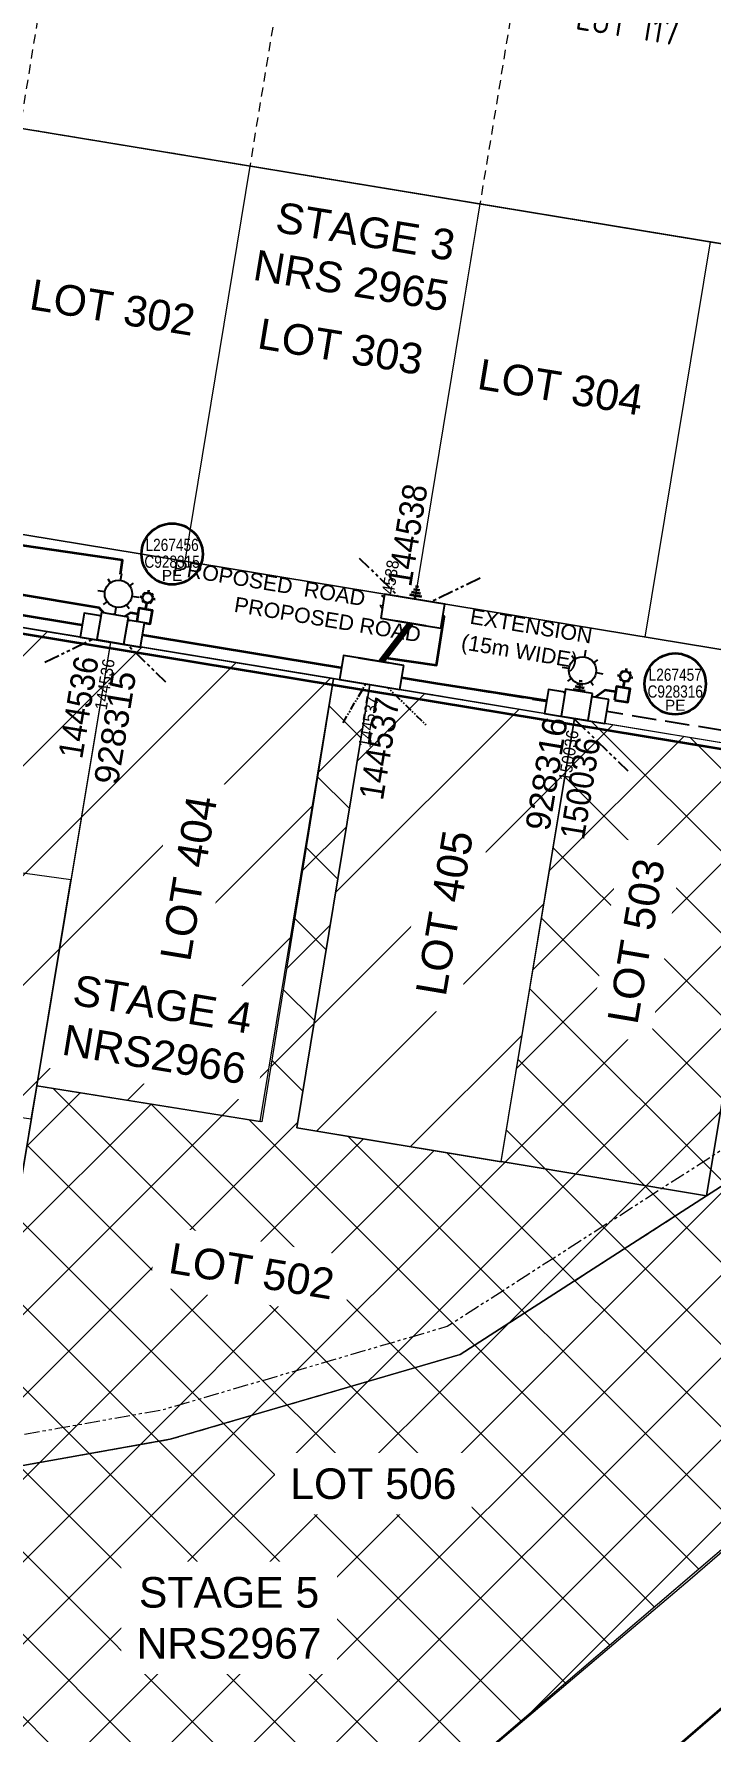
# Model space of a CAD drawing. Header units: metres. Extents: x 301573 to 309518, y 6281168 to 6284857.
# Drawn here: x 302849 to 302959.6, y 6282659.7 to 6282937.5 of the extents above; entities that cross this region are included whole.
import ezdxf
from ezdxf.enums import TextEntityAlignment as Align

# ---------------------------------------------------------------- set-up
doc = ezdxf.new("R2010")
doc.units = ezdxf.units.M
for name, pattern in [('Cable Exist OH', [1, 1, 0]), ('Dash', [5, 3, -2]), ('DOT', [6.35, 0, -6.35]), ('IE Trench LV', [5.5, 4, -1.5]), ('PHANTOMX2', [5, 2.5, -0.5, 0.5, -0.5, 0.5, -0.5])]:
    doc.linetypes.add(name, pattern=pattern)
doc.layers.get('0').update_dxf_attribs({"color": 6})
doc.layers.add('_User Miscellaneous2', color=31, linetype='Continuous', lineweight=13, transparency=0.3)
doc.layers.add('_User Miscellaneous8', color=63, linetype='Continuous', lineweight=13, transparency=0.6)
for name, color, linetype, lineweight in [('_User_HV_Exist', 1, 'Continuous', 35), ('_User_LV_Exist', 5, 'Continuous', 35), ('_User_SL_Exist', 4, 'Continuous', 35), ('Cadastre Developer_SP_NEW', 70, 'Continuous', 15), ('Cadastre Roads_SP_EXT', 46, 'Continuous', 15), ('Cadastre Roads_SP_NEW', 42, 'Continuous', 15), ('Mains_HV_EXT', 13, 'Continuous', 25)]:
    doc.layers.add(name, color=color, linetype=linetype, lineweight=lineweight)
for name, color, linetype in [('Equip_SP_SL_NEW', 2, 'Continuous'), ('Notes', 7, 'Continuous'), ('OH_Details_SP_MISC', 7, 'Continuous'), ('Services_SP_NEW', 2, 'PHANTOMX2'), ('Services_SP_NEW_UG', 2, 'PHANTOMX2'), ('SupportsUG_SP_LV_NEW', 2, 'Continuous'), ('SupportsUG_SP_LV_SL_NEW', 2, 'Continuous'), ('Trench_SP_NEW', 2, 'Continuous'), ('UG_Details_SP_MISC', 7, 'Continuous')]:
    doc.layers.add(name, color=color, linetype=linetype)
doc.styles.add('DevPlan', font='isocp.shx', dxfattribs={"height": 2})
doc.styles.add('ieISOCP', font='arial.ttf', dxfattribs={"height": 1.5})
doc.styles.add('SL_LABEL', font='arial.ttf', dxfattribs={"height": 2})
doc.styles.get("Standard").update_dxf_attribs({"font": 'arial.ttf'})
doc.linetypes.add('Cable 5', pattern='A,7,-1,["o",Standard,S=2,R=0,X=-1,Y=-0.7],-1e-05,["o",Standard,S=2,R=0,X=-0.2,Y=-0.7],-1.2', length=9.20001)
doc.linetypes.add('Cable New UG', pattern='A,7,-0.25,["x",Standard,S=2,R=0,X=0.2,Y=-0.8],-2.1', length=9.35)

# ---------------------------------------------------------------- blocks, each defined once
blk = doc.blocks.new('*U317')
at = {"layer": 'Services_SP_NEW_UG', "ltscale": 0.5}
for points in [[(-1.5, 13.13), (2, 18.13)], [(2, 8.13), (-1.5, 13.13)]]:
    blk.add_lwpolyline(points, dxfattribs=at)
blk = doc.blocks.new('*U267')
at = {"layer": 'Notes'}
h = blk.add_hatch(color=256, dxfattribs=at)
h.dxf.hatch_style = 1
h.paths.add_polyline_path([(-1.16, 1.14), (-1.16, -1.14), (1.12, -1.14), (1.12, 1.14)])
blk.add_lwpolyline([(-1.12, 1.12), (-1.12, -1.12), (1.12, -1.12), (1.12, 1.12)], close=True)
at = {"width": 0.9, "flags": 8}
blk.add_attdef('ASSET_NUM', text='', height=1.5, dxfattribs=at).set_placement((-50.25, 89.45), align=Align.MIDDLE_LEFT)
at = {"flags": 1}
blk.add_attdef('Z', (-55.01, 86.59), '', height=0.15, rotation=270, dxfattribs=at)
at = {"flags": 9}
for tag, p in [('NOTES', (-54.75, 86.59)), ('SUBURB', (-54.6, 86.59)), ('STREETNAME', (-54.45, 86.59)), ('LOCATION', (-54.3, 86.59)), ('LEGEND', (-54.15, 86.59)), ('USAGE', (-54, 86.59)), ('STATE', (-53.85, 86.59)), ('OWNED_BY', (-53.7, 86.59)), ('COLUMN_TYPE', (-53.55, 86.59)), ('STREET_CODE', (-53.4, 86.59)), ('STRUCTURE_PLANT_NUMBER', (-53.22, 86.59))]:
    blk.add_attdef(tag, text='', height=0.15, rotation=270, dxfattribs=at).set_placement(p, align=Align.MIDDLE_LEFT)
blk = doc.blocks.new('*U339')
at = {"width": 0.9}
blk.add_attdef('ASSET_NUM', text='', height=2, dxfattribs=at).set_placement((4.5, 1.69), align=Align.MIDDLE_LEFT)
for tag, p, flags in [('SUBURB', (-1.5, -0.31), 1), ('STREETNAME', (-1.3, -0.31), 9), ('PARENT', (-1.1, -0.31), 9), ('NOTES', (-0.9, -0.31), 9), ('LOCATION', (-0.7, -0.31), 9), ('LEGEND', (-0.5, -0.31), 9), ('USAGE', (-0.3, -0.31), 9), ('SUPPORT_TYPE', (-0.1, -0.31), 9), ('STATE', (0.1, -0.31), 9), ('OWNED_BY', (0.3, -0.31), 9)]:
    blk.add_attdef(tag, p, '', height=0.2, rotation=270, dxfattribs=dict(flags=flags))
blk.add_wipeout([(1, 2.5), (1, -2.5), (-1, -2.5), (-1, 2.5)])
blk.add_lwpolyline([(-1, 2.5), (-1, -1.25), (-1, 1.25), (-1, -2.5), (1, -2.5), (1, 2.5)], close=True)
blk = doc.blocks.new('*U351')
at = {"width": 0.9}
blk.add_attdef('ASSET_NUM', text='', height=2, dxfattribs=at).set_placement((-1.37, 0.04), align=Align.MIDDLE_LEFT)
for tag, p, flags in [('SUBURB', (-7.37, -1.96), 1), ('STREETNAME', (-7.17, -1.96), 9), ('PARENT', (-6.97, -1.96), 9), ('NOTES', (-6.77, -1.96), 9), ('LOCATION', (-6.57, -1.96), 9), ('LEGEND', (-6.37, -1.96), 9), ('USAGE', (-6.17, -1.96), 9), ('SUPPORT_TYPE', (-5.97, -1.96), 9), ('STATE', (-5.77, -1.96), 9), ('OWNED_BY', (-5.57, -1.96), 9)]:
    blk.add_attdef(tag, p, '', height=0.2, rotation=270, dxfattribs=dict(flags=flags))
blk.add_wipeout([(1, 2.5), (1, -2.5), (-1, -2.5), (-1, 2.5)])
blk.add_lwpolyline([(-1, 2.5), (-1, -1.25), (-1, 1.25), (-1, -2.5), (1, -2.5), (1, 2.5)], close=True)
blk = doc.blocks.new('*U337')
at = {"width": 0.9}
blk.add_attdef('ASSET_NUM', text='', height=2, dxfattribs=at).set_placement((-9.39, 6.42), align=Align.MIDDLE_LEFT)
for tag, p, flags in [('SUBURB', (-15.39, 4.42), 1), ('STREETNAME', (-15.19, 4.42), 9), ('PARENT', (-14.99, 4.42), 9), ('NOTES', (-14.79, 4.42), 9), ('LOCATION', (-14.59, 4.42), 9), ('LEGEND', (-14.39, 4.42), 9), ('USAGE', (-14.19, 4.42), 9), ('SUPPORT_TYPE', (-13.99, 4.42), 9), ('STATE', (-13.79, 4.42), 9), ('OWNED_BY', (-13.59, 4.42), 9)]:
    blk.add_attdef(tag, p, '', height=0.2, rotation=270, dxfattribs=dict(flags=flags))
blk.add_wipeout([(1, 2.5), (1, -2.5), (-1, -2.5), (-1, 2.5)])
blk.add_lwpolyline([(-1, 2.5), (-1, -1.25), (-1, 1.25), (-1, -2.5), (1, -2.5), (1, 2.5)], close=True)
blk = doc.blocks.new('*U227')
at = {"layer": 'Services_SP_NEW_UG', "ltscale": 0.5}
for points in [[(-1.5, 0), (2, 5)], [(2, -5), (-1.5, 0)]]:
    blk.add_lwpolyline(points, dxfattribs=at)
blk = doc.blocks.new('*U285')
at = {"flags": 9}
for tag, p in [('LANTNUMBER', (-1.4, 2.6)), ('LOUTREACH', (-1.4, 2.2)), ('LOUTREACHVOCAB', (-1.4, 2)), ('LRATECODE', (-1.4, 1.8)), ('LREMOVE', (-1.4, 1.6)), ('LREPLACE', (-1.4, 1.4)), ('LTYPE', (-1.4, 1.2)), ('LTYPEVOCAB', (-1.4, 1)), ('LEGEND', (-1.4, 0.8)), ('SUBURB', (-1.4, 0.6)), ('STREETNAME', (-1.4, 0.4)), ('LOCATION', (-1.4, 0.2)), ('LNEW', (-6.4, 0)), ('LMASTVOCAB', (-6.2, 0)), ('LMAST', (-6, 0)), ('LLAMPVOCAB', (-5.8, 0)), ('LLAMP', (-5.6, 0)), ('LEXIST', (-5.4, 0)), ('LCHARGE3PERCENT', (-5.2, 0)), ('LCHARGE3', (-5, 0)), ('LCHARGE2PERCENT', (-4.8, 0)), ('LCHARGE2', (-4.6, 0)), ('LCHARGE1PERCENT', (-4.4, 0)), ('LCHARGE1', (-4.2, 0)), ('LCATEGORY', (-4, 0)), ('LBRACKETVOCAB', (-3.8, 0)), ('LBRACKET', (-3.6, 0)), ('LKINGHEIGHT', (-3.4, 0)), ('CREPLACE', (-3.2, 0)), ('CREMOVE', (-3, 0)), ('CNUMBER', (-2.8, 0)), ('CNEW', (-2.6, 0)), ('CEXIST', (-2.4, 0)), ('USAGE', (-2.2, 0)), ('STATE', (-2, 0)), ('OWNED_BY', (-1.8, 0)), ('ORIENTATION', (-1.6, 0)), ('OPERATING_VOLTAGE', (-1.4, 0)), ('MAINTAINED_BY', (-1.4, -0.66)), ('NOTES', (-1.4, 0)), ('NO_PHASES', (-1.2, 0)), ('LANTERN_TYPE', (-1, 0)), ('LANTERN_PURPOSE', (-0.8, 0)), ('CONTROL_TYPE', (-0.6, 0)), ('CONSTRUCTED_VOLTAGE', (-0.4, 0))]:
    blk.add_attdef(tag, text='', height=0.2, rotation=270, dxfattribs=at).set_placement(p, align=Align.MIDDLE_LEFT)
at = {"style": 'SL_LABEL', "flags": 8}
blk.add_attdef('ASSET_NUM', text='', height=1, dxfattribs=at).set_placement((7, 1), align=Align.MIDDLE_LEFT)
for tag, p, height, flags in [('OPERATED_BY', (-1.4, -0.41), 0.2, 9), ('Z', (0, 0), 0.001, 1)]:
    blk.add_attdef(tag, p, '', height=height, rotation=270, dxfattribs=dict(flags=flags))
at = {"style": 'SL_LABEL', "flags": 9}
blk.add_attdef('STREET_CODE', text='', height=0.001, rotation=270, dxfattribs=at).set_placement((0, 0), align=Align.MIDDLE_LEFT)
at = {"flags": 8}
blk.add_attdef('LNUMBER', text='', height=1, dxfattribs=at).set_placement((7, -1), align=Align.MIDDLE_LEFT)
blk.add_wipeout([(-158.25, -308.52), (-159.19, -307.73), (-159.64, -306.58), (-158.85, -305.64), (-157.7, -305.19), (-156.76, -305.98), (-156.31, -307.13), (-157.1, -308.07)])
for p, q in [((-157.32, -302.91), (-157.79, -305.74)), ((-159.08, -306.67), (-159.64, -306.58)), ((-158.85, -305.64), (-158.63, -305.94)), ((-156.76, -305.98), (-157.06, -306.2)), ((-156.31, -307.13), (-156.86, -307.04)), ((-159.19, -307.73), (-158.89, -307.51)), ((-158.16, -307.96), (-158.25, -308.52)), ((-157.1, -308.07), (-157.32, -307.77))]:
    blk.add_line(p, q)
blk.add_circle((-157.97, -306.85), 1.12)
blk = doc.blocks.new('*U336')
at = {"width": 0.9}
blk.add_attdef('ASSET_NUM', text='', height=2, dxfattribs=at).set_placement((-1.26, 1.78), align=Align.MIDDLE_LEFT)
for tag, p, flags in [('SUBURB', (-7.26, -0.22), 1), ('STREETNAME', (-7.06, -0.22), 9), ('PARENT', (-6.86, -0.22), 9), ('NOTES', (-6.66, -0.22), 9), ('LOCATION', (-6.46, -0.22), 9), ('LEGEND', (-6.26, -0.22), 9), ('USAGE', (-6.06, -0.22), 9), ('SUPPORT_TYPE', (-5.86, -0.22), 9), ('STATE', (-5.66, -0.22), 9), ('OWNED_BY', (-5.46, -0.22), 9)]:
    blk.add_attdef(tag, p, '', height=0.2, rotation=270, dxfattribs=dict(flags=flags))
blk.add_wipeout([(1, 2.5), (1, -2.5), (-1, -2.5), (-1, 2.5)])
blk.add_lwpolyline([(-1, 2.5), (-1, -1.25), (-1, 1.25), (-1, -2.5), (1, -2.5), (1, 2.5)], close=True)
blk = doc.blocks.new('*U272')
at = {"width": 0.9, "flags": 8}
blk.add_attdef('ASSET_NUM', text='', height=1.5, dxfattribs=at).set_placement((-33.9, 28.45), align=Align.MIDDLE_LEFT)
at = {"flags": 1}
blk.add_attdef('Z', (-38.67, 25.59), '', height=0.15, rotation=270, dxfattribs=at)
at = {"flags": 9}
for tag, p in [('NOTES', (-38.4, 25.59)), ('SUBURB', (-38.25, 25.59)), ('STREETNAME', (-38.1, 25.59)), ('LOCATION', (-37.95, 25.59)), ('LEGEND', (-37.8, 25.59)), ('USAGE', (-37.65, 25.59)), ('STATE', (-37.5, 25.59)), ('OWNED_BY', (-37.35, 25.59)), ('COLUMN_TYPE', (-37.2, 25.59)), ('STREET_CODE', (-37.05, 25.59)), ('STRUCTURE_PLANT_NUMBER', (-36.88, 25.59))]:
    blk.add_attdef(tag, text='', height=0.15, rotation=270, dxfattribs=at).set_placement(p, align=Align.MIDDLE_LEFT)
at = {"ltscale": 10}
blk.add_wipeout([(-1.12, -1.12), (-1.12, 1.12), (1.12, 1.12), (1.12, -1.12)], dxfattribs=at)
blk.add_lwpolyline([(-1.12, 1.12), (-1.12, -1.12), (1.12, -1.12), (1.12, 1.12)], close=True)
blk = doc.blocks.new('*U349')
at = {"width": 0.9}
blk.add_attdef('ASSET_NUM', text='', height=2, dxfattribs=at).set_placement((4.48, -24.52), align=Align.MIDDLE_LEFT)
for tag, p, flags in [('SUBURB', (-1.52, -26.52), 1), ('STREETNAME', (-1.32, -26.52), 9), ('PARENT', (-1.12, -26.52), 9), ('NOTES', (-0.92, -26.52), 9), ('LOCATION', (-0.72, -26.52), 9), ('LEGEND', (-0.52, -26.52), 9), ('USAGE', (-0.32, -26.52), 9), ('SUPPORT_TYPE', (-0.12, -26.52), 9), ('STATE', (0.08, -26.52), 9), ('OWNED_BY', (0.28, -26.52), 9)]:
    blk.add_attdef(tag, p, '', height=0.2, rotation=270, dxfattribs=dict(flags=flags))
blk.add_wipeout([(1, 2.5), (1, -2.5), (-1, -2.5), (-1, 2.5)])
blk.add_lwpolyline([(-1, 2.5), (-1, -1.25), (-1, 1.25), (-1, -2.5), (1, -2.5), (1, 2.5)], close=True)
blk = doc.blocks.new('*U347')
at = {"layer": '_User_LV_Exist'}
for p, q in [((2.5, 1), (2.5, -1)), ((3, 0.75), (3, -0.75)), ((3.5, 0.5), (3.5, -0.5)), ((4, 0.25), (4, -0.25))]:
    blk.add_line(p, q, dxfattribs=at)
at = {"width": 0.9}
blk.add_attdef('ASSET_NUM', text='', height=2, dxfattribs=at).set_placement((-9.39, 6.42), align=Align.MIDDLE_LEFT)
for tag, p, flags in [('SUBURB', (-15.39, 4.42), 1), ('STREETNAME', (-15.19, 4.42), 9), ('PARENT', (-14.99, 4.42), 9), ('NOTES', (-14.79, 4.42), 9), ('LOCATION', (-14.59, 4.42), 9), ('LEGEND', (-14.39, 4.42), 9), ('USAGE', (-14.19, 4.42), 9), ('SUPPORT_TYPE', (-13.99, 4.42), 9), ('STATE', (-13.79, 4.42), 9), ('OWNED_BY', (-13.59, 4.42), 9)]:
    blk.add_attdef(tag, p, '', height=0.2, rotation=270, dxfattribs=dict(flags=flags))
blk.add_wipeout([(1, 2.5), (1, -2.5), (-1, -2.5), (-1, 2.5)])
blk.add_lwpolyline([(-1, 2.5), (-1, -1.25), (-1, 1.25), (-1, -2.5), (1, -2.5), (1, 2.5)], close=True)
at = {"layer": '_User_LV_Exist'}
blk.add_line((1, 0), (2.5, 0), dxfattribs=at)
blk = doc.blocks.new('*U190')
at = {"ltscale": 0.1}
blk.add_circle((0, 0), 5, dxfattribs=at)
at = {"insert": (0, -2.6), "char_height": 1.8, "attachment_point": 2}
blk.add_mtext('PE', dxfattribs=at)
at = {"width": 0.8}
blk.add_attdef('SNUMBER', text='', height=1.8, dxfattribs=at).set_placement((0, 0.5), align=Align.CENTER)
at = {"flags": 1}
blk.add_attdef('Z', (0, 0), '', height=0.2, dxfattribs=at)
at = {"width": 0.8}
blk.add_attdef('CNUMBER', text='', height=1.8, dxfattribs=at).set_placement((0, -0.25), align=Align.TOP_CENTER)
blk = doc.blocks.new('*U279')
at = {"width": 0.9, "flags": 8}
blk.add_attdef('ASSET_NUM', text='', height=1.5, dxfattribs=at).set_placement((-20.24, 1.93), align=Align.MIDDLE_LEFT)
at = {"flags": 1}
blk.add_attdef('Z', (-25, -0.93), '', height=0.15, rotation=270, dxfattribs=at)
at = {"flags": 9}
for tag, p in [('NOTES', (-24.74, -0.93)), ('SUBURB', (-24.59, -0.93)), ('STREETNAME', (-24.44, -0.93)), ('LOCATION', (-24.29, -0.93)), ('LEGEND', (-24.14, -0.93)), ('USAGE', (-23.99, -0.93)), ('STATE', (-23.84, -0.93)), ('OWNED_BY', (-23.69, -0.93)), ('COLUMN_TYPE', (-23.54, -0.93)), ('STREET_CODE', (-23.39, -0.93)), ('STRUCTURE_PLANT_NUMBER', (-23.22, -0.93))]:
    blk.add_attdef(tag, text='', height=0.15, rotation=270, dxfattribs=at).set_placement(p, align=Align.MIDDLE_LEFT)
at = {"ltscale": 10}
blk.add_wipeout([(-1.12, -1.12), (-1.12, 1.12), (1.12, 1.12), (1.12, -1.12)], dxfattribs=at)
blk.add_lwpolyline([(-1.12, 1.12), (-1.12, -1.12), (1.12, -1.12), (1.12, 1.12)], close=True)
blk = doc.blocks.new('*U358')
at = {"flags": 9}
for tag, p in [('LANTNUMBER', (-1.4, 2.6)), ('LOUTREACH', (-1.4, 2.2)), ('LOUTREACHVOCAB', (-1.4, 2)), ('LRATECODE', (-1.4, 1.8)), ('LREMOVE', (-1.4, 1.6)), ('LREPLACE', (-1.4, 1.4)), ('LTYPE', (-1.4, 1.2)), ('LTYPEVOCAB', (-1.4, 1)), ('LEGEND', (-1.4, 0.8)), ('SUBURB', (-1.4, 0.6)), ('STREETNAME', (-1.4, 0.4)), ('LOCATION', (-1.4, 0.2)), ('LNEW', (-6.4, 0)), ('LMASTVOCAB', (-6.2, 0)), ('LMAST', (-6, 0)), ('LLAMPVOCAB', (-5.8, 0)), ('LLAMP', (-5.6, 0)), ('LEXIST', (-5.4, 0)), ('LCHARGE3PERCENT', (-5.2, 0)), ('LCHARGE3', (-5, 0)), ('LCHARGE2PERCENT', (-4.8, 0)), ('LCHARGE2', (-4.6, 0)), ('LCHARGE1PERCENT', (-4.4, 0)), ('LCHARGE1', (-4.2, 0)), ('LCATEGORY', (-4, 0)), ('LBRACKETVOCAB', (-3.8, 0)), ('LBRACKET', (-3.6, 0)), ('LKINGHEIGHT', (-3.4, 0)), ('CREPLACE', (-3.2, 0)), ('CREMOVE', (-3, 0)), ('CNUMBER', (-2.8, 0)), ('CNEW', (-2.6, 0)), ('CEXIST', (-2.4, 0)), ('USAGE', (-2.2, 0)), ('STATE', (-2, 0)), ('OWNED_BY', (-1.8, 0)), ('ORIENTATION', (-1.6, 0)), ('OPERATING_VOLTAGE', (-1.4, 0)), ('MAINTAINED_BY', (-1.4, -0.66)), ('NOTES', (-1.4, 0)), ('NO_PHASES', (-1.2, 0)), ('LANTERN_TYPE', (-1, 0)), ('LANTERN_PURPOSE', (-0.8, 0)), ('CONTROL_TYPE', (-0.6, 0)), ('CONSTRUCTED_VOLTAGE', (-0.4, 0))]:
    blk.add_attdef(tag, text='', height=0.2, rotation=270, dxfattribs=at).set_placement(p, align=Align.MIDDLE_LEFT)
at = {"style": 'SL_LABEL', "flags": 8}
blk.add_attdef('ASSET_NUM', text='', height=1, dxfattribs=at).set_placement((7, 1), align=Align.MIDDLE_LEFT)
for tag, p, height, flags in [('OPERATED_BY', (-1.4, -0.41), 0.2, 9), ('Z', (0, 0), 0.001, 1)]:
    blk.add_attdef(tag, p, '', height=height, rotation=270, dxfattribs=dict(flags=flags))
at = {"style": 'SL_LABEL', "flags": 9}
blk.add_attdef('STREET_CODE', text='', height=0.001, rotation=270, dxfattribs=at).set_placement((0, 0), align=Align.MIDDLE_LEFT)
at = {"flags": 8}
blk.add_attdef('LNUMBER', text='', height=1, dxfattribs=at).set_placement((7, -1), align=Align.MIDDLE_LEFT)
blk.add_wipeout([(-8.72, 5.72), (-7.77, 4.93), (-7.33, 3.78), (-8.12, 2.83), (-9.26, 2.39), (-10.21, 3.18), (-10.66, 4.33), (-9.86, 5.27)])
for p, q in [((-8.81, 5.16), (-8.72, 5.72)), ((-10.66, 4.33), (-10.1, 4.24)), ((-9.86, 5.27), (-9.65, 4.97)), ((-7.77, 4.93), (-8.08, 4.71)), ((-10.21, 3.18), (-9.9, 3.4)), ((-9.64, 0.11), (-9.17, 2.94)), ((-8.12, 2.83), (-8.33, 3.14)), ((-7.88, 3.87), (-7.33, 3.78))]:
    blk.add_line(p, q)
blk.add_circle((-8.99, 4.05), 1.12)
blk = doc.blocks.new('*U318')
at = {"flags": 9}
for tag, p in [('LANTNUMBER', (-1.4, 2.6)), ('LOUTREACH', (-1.4, 2.2)), ('LOUTREACHVOCAB', (-1.4, 2)), ('LRATECODE', (-1.4, 1.8)), ('LREMOVE', (-1.4, 1.6)), ('LREPLACE', (-1.4, 1.4)), ('LTYPE', (-1.4, 1.2)), ('LTYPEVOCAB', (-1.4, 1)), ('LEGEND', (-1.4, 0.8)), ('SUBURB', (-1.4, 0.6)), ('STREETNAME', (-1.4, 0.4)), ('LOCATION', (-1.4, 0.2)), ('LNEW', (-6.4, 0)), ('LMASTVOCAB', (-6.2, 0)), ('LMAST', (-6, 0)), ('LLAMPVOCAB', (-5.8, 0)), ('LLAMP', (-5.6, 0)), ('LEXIST', (-5.4, 0)), ('LCHARGE3PERCENT', (-5.2, 0)), ('LCHARGE3', (-5, 0)), ('LCHARGE2PERCENT', (-4.8, 0)), ('LCHARGE2', (-4.6, 0)), ('LCHARGE1PERCENT', (-4.4, 0)), ('LCHARGE1', (-4.2, 0)), ('LCATEGORY', (-4, 0)), ('LBRACKETVOCAB', (-3.8, 0)), ('LBRACKET', (-3.6, 0)), ('LKINGHEIGHT', (-3.4, 0)), ('CREPLACE', (-3.2, 0)), ('CREMOVE', (-3, 0)), ('CNUMBER', (-2.8, 0)), ('CNEW', (-2.6, 0)), ('CEXIST', (-2.4, 0)), ('USAGE', (-2.2, 0)), ('STATE', (-2, 0)), ('OWNED_BY', (-1.8, 0)), ('ORIENTATION', (-1.6, 0)), ('OPERATING_VOLTAGE', (-1.4, 0)), ('MAINTAINED_BY', (-1.4, -0.66)), ('NOTES', (-1.4, 0)), ('NO_PHASES', (-1.2, 0)), ('LANTERN_TYPE', (-1, 0)), ('LANTERN_PURPOSE', (-0.8, 0)), ('CONTROL_TYPE', (-0.6, 0)), ('CONSTRUCTED_VOLTAGE', (-0.4, 0))]:
    blk.add_attdef(tag, text='', height=0.2, rotation=270, dxfattribs=at).set_placement(p, align=Align.MIDDLE_LEFT)
at = {"style": 'SL_LABEL', "flags": 8}
blk.add_attdef('ASSET_NUM', text='', height=1, dxfattribs=at).set_placement((7, 1), align=Align.MIDDLE_LEFT)
for tag, p, height, flags in [('OPERATED_BY', (-1.4, -0.41), 0.2, 9), ('Z', (0, 0), 0.001, 1)]:
    blk.add_attdef(tag, p, '', height=height, rotation=270, dxfattribs=dict(flags=flags))
at = {"style": 'SL_LABEL', "flags": 9}
blk.add_attdef('STREET_CODE', text='', height=0.001, rotation=270, dxfattribs=at).set_placement((0, 0), align=Align.MIDDLE_LEFT)
at = {"flags": 8}
blk.add_attdef('LNUMBER', text='', height=1, dxfattribs=at).set_placement((7, -1), align=Align.MIDDLE_LEFT)
blk.add_wipeout([(-5.49, 5.18), (-4.55, 4.39), (-4.1, 3.24), (-4.89, 2.29), (-6.04, 1.85), (-6.98, 2.64), (-7.43, 3.79), (-6.64, 4.73)])
for p, q in [((-6.64, 4.73), (-6.42, 4.43)), ((-5.58, 4.62), (-5.49, 5.18)), ((-4.55, 4.39), (-4.85, 4.17)), ((-7.43, 3.79), (-6.88, 3.7)), ((-6.98, 2.64), (-6.68, 2.86)), ((-4.66, 3.33), (-4.1, 3.24)), ((-6.42, -0.43), (-5.95, 2.4)), ((-4.89, 2.29), (-5.11, 2.6))]:
    blk.add_line(p, q)
blk.add_circle((-5.77, 3.51), 1.12)
blk = doc.blocks.new('*U319')
at = {"layer": 'Services_SP_NEW_UG', "ltscale": 0.5}
blk.add_lwpolyline([(-0.49, 9.32), (3.01, 14.32)], dxfattribs=at)
blk = doc.blocks.new('*U352')
at = {"layer": '_User_LV_Exist'}
for p, q in [((-4, 0.25), (-4, -0.25)), ((-3.5, 0.5), (-3.5, -0.5)), ((-3, 0.75), (-3, -0.75)), ((-2.5, 1), (-2.5, -1))]:
    blk.add_line(p, q, dxfattribs=at)
at = {"width": 0.9}
blk.add_attdef('ASSET_NUM', text='', height=2, dxfattribs=at).set_placement((-1.26, 1.78), align=Align.MIDDLE_LEFT)
for tag, p, flags in [('SUBURB', (-7.26, -0.22), 1), ('STREETNAME', (-7.06, -0.22), 9), ('PARENT', (-6.86, -0.22), 9), ('NOTES', (-6.66, -0.22), 9), ('LOCATION', (-6.46, -0.22), 9), ('LEGEND', (-6.26, -0.22), 9), ('USAGE', (-6.06, -0.22), 9), ('SUPPORT_TYPE', (-5.86, -0.22), 9), ('STATE', (-5.66, -0.22), 9), ('OWNED_BY', (-5.46, -0.22), 9)]:
    blk.add_attdef(tag, p, '', height=0.2, rotation=270, dxfattribs=dict(flags=flags))
blk.add_wipeout([(1, 2.5), (1, -2.5), (-1, -2.5), (-1, 2.5)])
blk.add_lwpolyline([(-1, 2.5), (-1, -1.25), (-1, 1.25), (-1, -2.5), (1, -2.5), (1, 2.5)], close=True)
at = {"layer": '_User_LV_Exist'}
blk.add_line((-1, 0), (-2.5, 0), dxfattribs=at)

msp = doc.modelspace()

# ---------------------------------------------------------------- hatches: boundary and pattern name
at = {"layer": '_User Miscellaneous8', "transparency": 33554559}
h = msp.add_hatch(dxfattribs=at)
h.set_pattern_fill('ANSI37', color=21, scale=3, angle=90)
edge = h.paths.add_edge_path()
edge.add_line((303004.419, 6282814.411), (302971.011, 6282819.925))
edge.add_line((302971.011, 6282819.925), (302937.411, 6282825.399))
edge.add_line((302937.411, 6282825.399), (302925.377, 6282752.88))
edge.add_line((302925.377, 6282752.88), (302891.964, 6282758.425))
edge.add_line((302891.964, 6282758.425), (302903.876, 6282830.974))
edge.add_line((302903.876, 6282830.974), (302897.94, 6282831.952))
edge.add_line((302897.94, 6282831.952), (302886.25, 6282759.395))
edge.add_line((302886.25, 6282759.395), (302849.41, 6282765.331))
edge.add_line((302849.41, 6282765.331), (302841.888, 6282719.958))
edge.add_line((302841.888, 6282719.958), (302780.565, 6282728.671))
edge.add_line((302780.565, 6282728.671), (302773.622, 6282679.138))
edge.add_line((302773.622, 6282679.138), (302772.792, 6282673.218))
edge.add_line((302772.792, 6282673.218), (302771.742, 6282668.599))
edge.add_arc((302664.902, 6282695.235), 110.11, 333.60916, 346.00138, ccw=False)
edge.add_line((302763.537, 6282646.291), (302743.075, 6282605.049))
edge.add_line((302743.075, 6282605.049), (302857.511, 6282580.729))
edge.add_line((302857.511, 6282580.729), (302875.842, 6282572.73))
edge.add_line((302875.842, 6282572.73), (302906.323, 6282642.243))
edge.add_line((302906.323, 6282642.243), (303014.756, 6282735.002))
edge.add_line((303014.756, 6282735.002), (303053.69, 6282781.079))
edge.add_line((303053.69, 6282781.079), (303142.689, 6282923.304))
edge.add_line((303142.689, 6282923.304), (303148.902, 6282933.21))
edge.add_line((303148.902, 6282933.21), (303050.103, 6282926.915))
edge.add_line((303050.103, 6282926.915), (303051.904, 6282863.108))
edge.add_line((303051.904, 6282863.108), (303045.007, 6282813.804))
edge.add_line((303045.007, 6282813.804), (303038.256, 6282808.837))
edge.add_line((303038.256, 6282808.837), (303004.419, 6282814.411))

# ---------------------------------------------------------------- linework, layer by layer
at = {"layer": '_User Miscellaneous2', "linetype": 'Dash', "ltscale": 0.5}
for p, q in [((302857.275, 6282986.699), (302846.887, 6282923.639)), ((302894.918, 6282980.498), (302884.265, 6282915.83)), ((302932.56, 6282974.297), (302921.908, 6282909.629)), ((302884.265, 6282915.83), (302846.622, 6282922.031)), ((302921.908, 6282909.629), (302884.265, 6282915.83)), ((302959.55, 6282903.428), (302921.908, 6282909.629)), ((302919.134, 6282828.46), (302907.293, 6282830.41)), ((303004.355, 6282776.503), (302958.983, 6282747.304)), ((302958.983, 6282747.304), (302940.719, 6282750.312)), ((302918.659, 6282721.354), (302958.983, 6282747.304)), ((302871.227, 6282707.461), (302918.659, 6282721.354)), ((302852.017, 6282704.033), (302871.227, 6282707.461)), ((302852.017, 6282704.033), (302810.165, 6282696.564))]:
    msp.add_line(p, q, dxfattribs=at)
at = {"layer": '_User Miscellaneous2', "linetype": 'PHANTOMX2', "flags": 128}
msp.add_lwpolyline([(302772.792, 6282673.218), (302803.387, 6282679.723), (302805.581, 6282700.825), (302852.879, 6282709.266), (302870.082, 6282712.335), (302916.56, 6282725.949), (302951.626, 6282748.515), (303000.878, 6282780.211), (303023.794, 6282811.23)], dxfattribs=at)
at = {"layer": '_User Miscellaneous8', "flags": 128}
msp.add_lwpolyline([(302800.298, 6282869.317), (302808.775, 6282929.917), (302846.887, 6282923.638), (302846.622, 6282922.031), (302997.193, 6282897.227), (302995.808, 6282888.636)], dxfattribs=at)
at = {"layer": '_User_HV_Exist', "linetype": 'Continuous', "flags": 128}
msp.add_lwpolyline([(303090.412, 6282805.579), (303054.011, 6282751.9), (302984.267, 6282683.129), (302921.167, 6282628.654), (302897.856, 6282576.648), (302873.649, 6282522.553), (302841.231, 6282450.227), (302803.232, 6282365.445), (302869.384, 6282315.181), (302918.543, 6282302.547)], dxfattribs=at)
at = {"layer": '_User_LV_Exist', "linetype": 'Cable New UG', "flags": 128}
msp.add_lwpolyline([(302861.956, 6282840.896), (302863.435, 6282851.31), (302838.04, 6282855.03)], dxfattribs=at)
at = {"layer": '_User_SL_Exist', "linetype": 'Cable 5', "flags": 128}
msp.add_lwpolyline([(302861.956, 6282840.896), (302859.595, 6282843.527), (302804.52, 6282852.732)], dxfattribs=at)
at = {"layer": '_User_SL_Exist', "linetype": 'Cable 5', "ltscale": 0.8, "flags": 128}
msp.add_lwpolyline([(302944.122, 6282829.793), (302942.4, 6282830.077), (302937.586, 6282826.578)], dxfattribs=at)
at = {"layer": 'Cadastre Developer_SP_NEW'}
for p, q in [((302997.193, 6282897.227), (302846.622, 6282922.03)), ((302884.265, 6282915.83), (302873.612, 6282851.161)), ((302921.908, 6282909.629), (302911.255, 6282844.96)), ((302959.55, 6282903.428), (302948.897, 6282838.759))]:
    msp.add_line(p, q, dxfattribs=at)
at = {"layer": 'Cadastre Developer_SP_NEW', "color": 6, "lineweight": 0, "flags": 128}
for points in [[(302971.005, 6282819.886), (303029.329, 6282810.307), (303004.355, 6282776.503), (302958.983, 6282747.304)], [(302848.5, 6282759.899), (302849.41, 6282765.331), (302855.005, 6282799.022), (302791.649, 6282807.823), (302786.158, 6282768.771)]]:
    msp.add_lwpolyline(points, close=True, dxfattribs=at)
at = {"layer": 'OH_Details_SP_MISC', "color": 30, "linetype": 'Continuous', "flags": 128}
msp.add_lwpolyline([(303094.134, 6282811.075), (303054.011, 6282751.9), (302984.267, 6282683.129), (302921.167, 6282628.654), (302897.856, 6282576.648), (302873.649, 6282522.553), (302841.231, 6282450.227), (302803.232, 6282365.445), (302869.384, 6282315.181), (302918.543, 6282302.547)], dxfattribs=at)
at = {"layer": 'Services_SP_NEW_UG', "ltscale": 0.5}
for points in [[(302899.512, 6282824.731), (302904.338, 6282832.92)], [(302904.344, 6282832.923), (302913.073, 6282824.391)]]:
    msp.add_lwpolyline(points, dxfattribs=at)
at = {"layer": 'Trench_SP_NEW', "linetype": 'IE Trench LV', "flags": 128}
msp.add_lwpolyline([(302794.769, 6282849.651), (302797.471, 6282849.273), (302802.802, 6282849.651), (303037.749, 6282810.948), (303043.143, 6282814.916), (303045.603, 6282829.251)], dxfattribs=at)

# ---------------------------------------------------------------- block references
at = {"layer": '_User_SL_Exist', "linetype": 'DOT', "ltscale": 10}
ref = msp.add_blockref('*U190', (302953.855, 6282831.09), dxfattribs=at)
ref.add_attrib('SNUMBER', 'L267457', dxfattribs={"layer": '0', "ltscale": 10, "height": 2, "width": 0.8}).set_placement((302953.855, 6282831.59), align=Align.CENTER)
ref.add_attrib('CNUMBER', 'C928316', dxfattribs={"ltscale": 10, "height": 2, "width": 0.8}).set_placement((302953.855, 6282830.84), align=Align.TOP_CENTER)
at = {"layer": 'Services_SP_NEW', "linetype": 'ByBlock', "xscale": 2, "yscale": 2, "zscale": 2}
for name, p, rotation in [('*U227', (302911.429, 6282846.055), 80.64565951569311), ('*U317', (302835.353, 6282841.248), 260.6456595156931), ('*U319', (302918.797, 6282827.452), 260.6456595156931)]:
    msp.add_blockref(name, p, dxfattribs=dict(at, rotation=rotation))

# ---------------------------------------------------------------- texts
at = {"layer": '_User Miscellaneous2', "insert": (302946.055, 6282938.863), "char_height": 4, "attachment_point": 5, "rotation": 350.64566, "style": 'DevPlan'}
msp.add_mtext('LOT 117', dxfattribs=at)

# ---------------------------------------------------------------- next in the draw order: block references
at = {"layer": 'Equip_SP_SL_NEW', "xscale": 2, "yscale": 2, "zscale": 2}
msp.add_blockref('*U318', (302950.225, 6282826.269), dxfattribs=at)

# ---------------------------------------------------------------- next in the draw order: hatches: boundary and pattern name
at = {"layer": '_User Miscellaneous8', "transparency": 33554534}
h = msp.add_hatch(dxfattribs=at)
h.set_pattern_fill('ANSI31', color=256, scale=4)
h.paths.add_polyline_path([(302903.876, 6282830.974), (302891.964, 6282758.425), (302925.407, 6282752.911), (302937.393, 6282825.402)])
h.paths.add_polyline_path([(302935.525, 6282823.228), (302934.327, 6282815.957), (302937.352, 6282815.459), (302938.549, 6282822.73)], flags=9)
h.paths.add_polyline_path([(302903.626, 6282828.263), (302901.23, 6282813.721), (302907.28, 6282812.724), (302909.675, 6282827.267)], flags=24)
h.paths.add_polyline_path([(302934.157, 6282805.672), (302937.52, 6282826.087), (302931.471, 6282827.084), (302928.108, 6282806.668)], flags=9)
h.paths.add_polyline_path([(302918.793, 6282777.974), (302923.751, 6282807.236), (302913.592, 6282808.957), (302908.634, 6282779.695)], flags=24)

# ---------------------------------------------------------------- next in the draw order: linework, layer by layer
at = {"layer": '_User_LV_Exist', "linetype": 'Cable New UG', "flags": 128}
for points in [[(302782.552, 6282843.573), (302796.617, 6282841.909), (302797.438, 6282849.056), (302802.802, 6282849.651), (302914.626, 6282831.192), (302935.282, 6282827.971)], [(302786.104, 6282840.052), (302799.255, 6282838.586), (302800.145, 6282846.338), (302802.722, 6282846.623), (302965.313, 6282819.819)]]:
    msp.add_lwpolyline(points, dxfattribs=at)
at = {"layer": 'Cadastre Developer_SP_NEW', "color": 6, "lineweight": 0, "flags": 128}
msp.add_lwpolyline([(302937.401, 6282825.451), (302971.005, 6282819.886), (302958.983, 6282747.304), (302925.407, 6282752.911), (302937.401, 6282825.451)], close=True, dxfattribs=at)
at = {"layer": 'Cadastre Roads_SP_EXT', "linetype": 'Continuous'}
msp.add_lwpolyline([(303158.905, 6282916.644), (303148.903, 6282933.207), (303082.702, 6282827.59), (303053.565, 6282781.06), (303014.77, 6282735.054), (302956.285, 6282684.511), (302906.04, 6282641.934)], dxfattribs=at)
at = {"layer": 'Cadastre Roads_SP_NEW', "linetype": 'Continuous', "flags": 128}
msp.add_lwpolyline([(302796.557, 6282842.573), (302803.308, 6282847.54), (303038.256, 6282808.837), (303045.007, 6282813.804), (303047.138, 6282829.038), (303032.281, 6282831.103), (303025.529, 6282826.136), (302805.387, 6282862.4), (302800.298, 6282869.317)], dxfattribs=at)
at = {"layer": 'Mains_HV_EXT', "linetype": 'Cable Exist OH'}
msp.add_lwpolyline([(302803.232, 6282365.445), (302897.856, 6282576.648), (302921.167, 6282628.654), (302984.267, 6282683.129), (303054.011, 6282751.9), (303099.791, 6282819.418), (303138.422, 6282881.2)], dxfattribs=at)

# ---------------------------------------------------------------- next in the draw order: texts
at = {"layer": 'Cadastre Roads_SP_NEW', "linetype": 'IE Trench LV', "insert": (302870.969, 6282851.597), "char_height": 2.5, "attachment_point": 1, "rotation": 350.64566, "style": 'ieISOCP'}
msp.add_mtext_dynamic_manual_height_columns(' PROPOSED  ROAD                  EXTENSION', width=74.45735, gutter_width=7.5, heights=[0], dxfattribs=at)

# ---------------------------------------------------------------- next in the draw order: block references
at = {"layer": '_User_LV_Exist'}
ref = msp.add_blockref('*U347', (302910.943, 6282843.066), dxfattribs=dict(at, rotation=80.6456595151119))
ref.add_attrib('ASSET_NUM', '144538', dxfattribs={"layer": '0', "height": 2, "rotation": 260.6457, "text_generation_flag": 6, "width": 0.9}).set_placement((302907.734, 6282851.328), align=Align.MIDDLE_RIGHT)
ref = msp.add_blockref('*U336', (302904.219, 6282833.055), dxfattribs=dict(at, rotation=260.6456595150119))
ref.add_attrib('ASSET_NUM', '144537', dxfattribs={"layer": '0', "height": 2, "rotation": 260.64566, "text_generation_flag": 6, "width": 0.9}).set_placement((302904.364, 6282829.032), align=Align.MIDDLE_RIGHT)
at = {"layer": '_User_SL_Exist', "linetype": 'Continuous', "xscale": 0.75, "yscale": 0.75, "zscale": 0.75, "rotation": 180}
msp.add_blockref('*U285', (302749.059, 6282615.017), dxfattribs=at)

# ---------------------------------------------------------------- next in the draw order: linework, layer by layer
at = {"layer": '_User_LV_Exist', "linetype": 'Cable New UG', "flags": 128}
msp.add_lwpolyline([(302904.382, 6282834.042), (302906.539, 6282835.336), (302914.793, 6282834.135), (302916.074, 6282842.11), (302913.397, 6282842.58)], dxfattribs=at)
at = {"layer": '_User_SL_Exist', "linetype": 'Cable 5', "flags": 128}
msp.add_lwpolyline([(302868.182, 6282842.135), (302864.738, 6282842.702), (302861.954, 6282840.882)], dxfattribs=at)
at = {"layer": 'Cadastre Developer_SP_NEW', "color": 6, "lineweight": 0, "flags": 128}
msp.add_lwpolyline([(302903.876, 6282830.974), (302891.964, 6282758.425), (302925.407, 6282752.911), (302937.419, 6282825.448)], close=True, dxfattribs=at)
at = {"layer": 'UG_Details_SP_MISC', "lineweight": 50}
for p, q in [((302905.57, 6282834.864), (302910.414, 6282841.16)), ((302905.95, 6282834.571), (302910.795, 6282840.867)), ((302910.414, 6282841.16), (302910.605, 6282841.013)), ((302910.795, 6282840.867), (302910.605, 6282841.013)), ((302905.57, 6282834.864), (302905.76, 6282834.717)), ((302905.95, 6282834.571), (302905.76, 6282834.717))]:
    msp.add_line(p, q, dxfattribs=at)

# ---------------------------------------------------------------- next in the draw order: block references
at = {"layer": '_User_SL_Exist'}
ref = msp.add_blockref('*U267', (303039.721, 6282838.931), dxfattribs=dict(at, rotation=358.6648585359455))
ref.add_attrib('ASSET_NUM', '266515', dxfattribs={"layer": '0', "height": 2.5, "rotation": 358.66486}).set_placement((302888.711, 6283108.261), align=Align.MIDDLE_LEFT)
at = {"layer": '_User_SL_Exist', "linetype": 'DOT', "ltscale": 10}
ref = msp.add_blockref('*U190', (302871.554, 6282852.336), dxfattribs=at)
ref.add_attrib('SNUMBER', 'L267456', dxfattribs={"layer": '0', "ltscale": 10, "height": 2, "width": 0.8}).set_placement((302871.554, 6282852.836), align=Align.CENTER)
ref.add_attrib('CNUMBER', 'C928315', dxfattribs={"ltscale": 10, "height": 2, "width": 0.8}).set_placement((302871.554, 6282852.086), align=Align.TOP_CENTER)

# ---------------------------------------------------------------- next in the draw order: texts
at = {"layer": '_User_LV_Exist', "linetype": 'IE Trench LV', "insert": (302881.973, 6282845.369), "char_height": 2.5, "attachment_point": 1, "rotation": 350.64566, "style": 'ieISOCP'}
msp.add_mtext_dynamic_manual_height_columns('PROPOSED ROAD       (15m WIDE)', width=65.49078, gutter_width=7.5, heights=[0], dxfattribs=at)

# ---------------------------------------------------------------- next in the draw order: block references
at = {"layer": '_User_LV_Exist'}
ref = msp.add_blockref('*U349', (302861.793, 6282839.909), dxfattribs=dict(at, rotation=260.6456595150119))
ref.add_attrib('ASSET_NUM', '144536', dxfattribs={"layer": '0', "height": 2, "rotation": 260.64566, "text_generation_flag": 6, "width": 0.9}).set_placement((302861.217, 6282835.152), align=Align.MIDDLE_RIGHT)

# ---------------------------------------------------------------- next in the draw order: linework, layer by layer
at = {"layer": 'Cadastre Developer_SP_NEW', "color": 6, "lineweight": 0, "flags": 128}
msp.add_lwpolyline([(302782.381, 6282670.16), (302807.985, 6282675.589), (302810.165, 6282696.564), (302838.858, 6282701.681), (302871.228, 6282707.461), (302918.659, 6282721.354), (302958.983, 6282747.304), (303004.355, 6282776.503), (303029.329, 6282810.307), (303038.256, 6282808.837), (303045.007, 6282813.804), (303047.136, 6282829.025), (303048.447, 6282838.394), (303142.704, 6282923.318), (303053.69, 6282781.079), (303014.756, 6282735.002), (302906.323, 6282642.243), (302875.842, 6282572.73), (302857.48, 6282580.721), (302743.075, 6282605.049), (302763.307, 6282646.415, 0.0650729), (302771.742, 6282668.599)], format="xyb", close=True, dxfattribs=at)
for points in [[(302791.649, 6282807.823), (302796.529, 6282842.552), (302803.308, 6282847.54), (302861.468, 6282837.935), (302855.005, 6282799.022)], [(302849.41, 6282765.331), (302885.951, 6282759.444), (302897.94, 6282831.952), (302861.468, 6282837.935)], [(302838.858, 6282701.681), (302849.41, 6282765.331), (302885.951, 6282759.444), (302897.94, 6282831.952), (302903.876, 6282830.974), (302891.964, 6282758.425), (302925.407, 6282752.911), (302958.983, 6282747.304), (302918.659, 6282721.354), (302871.228, 6282707.461)]]:
    msp.add_lwpolyline(points, close=True, dxfattribs=at)

# ---------------------------------------------------------------- next in the draw order: block references
at = {"layer": '_User_LV_Exist'}
ref = msp.add_blockref('*U352', (302937.749, 6282827.565), dxfattribs=dict(at, rotation=260.6456595150119))
ref.add_attrib('ASSET_NUM', '150036', dxfattribs={"layer": '0', "height": 2, "rotation": 260.64566, "text_generation_flag": 6, "width": 0.9}).set_placement((302937.107, 6282823.486), align=Align.MIDDLE_RIGHT)
at = {"layer": '_User_SL_Exist', "rotation": 80.64565951501181}
msp.add_blockref('*U272', (302867.052, 6282842.197), dxfattribs=at)
at = {"layer": '_User_SL_Exist', "linetype": 'Continuous', "xscale": 0.75, "yscale": 0.75, "zscale": 0.75, "rotation": 180}
msp.add_blockref('*U285', (302827.199, 6282602.189), dxfattribs=at)
at = {"layer": 'SupportsUG_SP_LV_NEW'}
ref = msp.add_blockref('*U337', (302910.93, 6282842.987), dxfattribs=dict(at, xscale=1.999999999999999, yscale=1.999999999999999, zscale=1.999999999999999, rotation=80.6456595151119))
ref.add_attrib('ASSET_NUM', '144537', dxfattribs={"layer": '0', "height": 4, "rotation": 260.6457, "text_generation_flag": 6, "width": 0.9}).set_placement((302906.79, 6282828.777), align=Align.MIDDLE_RIGHT)

# ---------------------------------------------------------------- next in the draw order: texts
at = {"layer": 'Cadastre Developer_SP_NEW', "insert": (302904.477, 6282700.16), "char_height": 5, "attachment_point": 5, "style": 'ieISOCP', "bg_fill": 3, "box_fill_scale": 1.5, "bg_fill_color": 256, "bg_fill_transparency": 0}
msp.add_mtext('LOT 506', dxfattribs=at)

# ---------------------------------------------------------------- next in the draw order: block references
at = {"layer": 'SupportsUG_SP_LV_NEW'}
ref = msp.add_blockref('*U351', (302904.201, 6282832.947), dxfattribs=dict(at, xscale=1.999999999999998, yscale=1.999999999999998, zscale=1.999999999999998, rotation=260.6456595150119))
ref.add_attrib('ASSET_NUM', '144538', dxfattribs={"layer": '0', "height": 4, "rotation": 260.64566, "text_generation_flag": 6, "width": 0.9}).set_placement((302911.404, 6282863.73), align=Align.MIDDLE_RIGHT)
ref = msp.add_blockref('*U339', (302861.791, 6282839.898), dxfattribs=dict(at, xscale=1.999999999999999, yscale=1.999999999999999, zscale=1.999999999999999, rotation=260.6456595150119))
ref.add_attrib('ASSET_NUM', '144536', dxfattribs={"layer": '0', "height": 4, "rotation": 260.64566, "text_generation_flag": 6, "width": 0.9}).set_placement((302857.597, 6282835.554), align=Align.MIDDLE_RIGHT)
ref = msp.add_blockref('*U351', (302937.718, 6282827.375), dxfattribs=dict(at, xscale=1.999999999999998, yscale=1.999999999999998, zscale=1.999999999999998, rotation=260.6456595150119))
ref.add_attrib('ASSET_NUM', '150036', dxfattribs={"layer": '0', "height": 4, "rotation": 260.64566, "text_generation_flag": 6, "width": 0.9}).set_placement((302939.665, 6282822.272), align=Align.MIDDLE_RIGHT)

# ---------------------------------------------------------------- next in the draw order: block references
at = {"layer": '_User_SL_Exist', "rotation": 80.64565951501181}
msp.add_blockref('*U272', (302945.192, 6282829.37), dxfattribs=at)
at = {"layer": 'Equip_SP_SL_NEW', "xscale": 2, "yscale": 2, "zscale": 2}
msp.add_blockref('*U358', (302880.747, 6282837.714), dxfattribs=at)
at = {"layer": 'SupportsUG_SP_LV_SL_NEW'}
ref = msp.add_blockref('*U279', (302937.767, 6282827.673), dxfattribs=dict(at, xscale=1.999999999999999, yscale=1.999999999999999, zscale=1.999999999999999, rotation=260.6456595150119))
ref.add_attrib('ASSET_NUM', '928316', dxfattribs={"layer": '0', "height": 4, "rotation": 80.64566}).set_placement((302931.272, 6282807.183), align=Align.MIDDLE_LEFT)

# ---------------------------------------------------------------- next in the draw order: texts
at = {"layer": 'Cadastre Developer_SP_NEW', "insert": (302947.492, 6282788.985), "char_height": 5, "attachment_point": 5, "rotation": 80.38257, "style": 'ieISOCP', "bg_fill": 3, "box_fill_scale": 1.5, "bg_fill_color": 256, "bg_fill_transparency": 0}
msp.add_mtext('LOT 503', dxfattribs=at)

# ---------------------------------------------------------------- next in the draw order: linework, layer by layer
at = {"layer": '_User Miscellaneous8', "flags": 128}
msp.add_lwpolyline([(302891.964, 6282758.425), (302925.404, 6282752.888), (302937.393, 6282825.402), (302903.876, 6282830.974)], close=True, dxfattribs=at)

# ---------------------------------------------------------------- next in the draw order: block references
at = {"layer": 'SupportsUG_SP_LV_SL_NEW'}
ref = msp.add_blockref('*U279', (302861.838, 6282840.179), dxfattribs=dict(at, xscale=1.999999999999999, yscale=1.999999999999999, zscale=1.999999999999999, rotation=260.6456595150119))
ref.add_attrib('ASSET_NUM', '928315', dxfattribs={"layer": '0', "height": 4, "rotation": 80.64566}).set_placement((302860.706, 6282814.743), align=Align.MIDDLE_LEFT)

# ---------------------------------------------------------------- next in the draw order: hatches: boundary and pattern name
at = {"layer": '_User Miscellaneous8', "transparency": 33554534}
h = msp.add_hatch(dxfattribs=at)
h.set_pattern_fill('ANSI31', color=256, scale=4)
h.paths.add_polyline_path([(302897.94, 6282831.952), (302803.308, 6282847.54), (302796.557, 6282842.573), (302780.565, 6282728.671), (302841.888, 6282719.958), (302849.41, 6282765.331), (302885.951, 6282759.444)])

# ---------------------------------------------------------------- next in the draw order: linework, layer by layer
at = {"layer": '_User Miscellaneous8', "flags": 128}
msp.add_lwpolyline([(302800.298, 6282869.317), (302805.387, 6282862.4), (303025.529, 6282826.136), (303032.281, 6282831.103), (303036.875, 6282863.941), (303036.366, 6282881.954), (302995.808, 6282888.636), (302997.195, 6282897.239), (302846.622, 6282922.03), (302846.887, 6282923.638), (302808.775, 6282929.917)], close=True, dxfattribs=at)
at = {"layer": '_User Miscellaneous8', "color": 54, "flags": 128}
msp.add_lwpolyline([(302780.565, 6282728.671), (302841.888, 6282719.958), (302849.41, 6282765.331), (302885.951, 6282759.444), (302897.94, 6282831.952), (302803.308, 6282847.54), (302796.557, 6282842.573), (302780.565, 6282728.671)], dxfattribs=at)

# ---------------------------------------------------------------- next in the draw order: texts
at = {"layer": 'Cadastre Developer_SP_NEW', "lineweight": 50, "insert": (302916.133, 6282793.593), "char_height": 5, "attachment_point": 5, "rotation": 80.38257, "style": 'ieISOCP', "bg_fill": 3, "box_fill_scale": 1.5, "bg_fill_color": 256, "bg_fill_transparency": 0}
msp.add_mtext('LOT 405', dxfattribs=at)

# ---------------------------------------------------------------- next in the draw order: texts
at = {"layer": '_User Miscellaneous2', "char_height": 5, "attachment_point": 5, "style": 'ieISOCP', "bg_fill": 3, "box_fill_scale": 1.5, "bg_fill_color": 256, "bg_fill_transparency": 0}
for s, insert, rotation in [(' STAGE 3\\PNRS 2965', (302901.562, 6282901.176), 350.64559), ('STAGE 4\\PNRS2966', (302869.332, 6282774.539), 350.64575)]:
    msp.add_mtext(s, dxfattribs=dict(at, insert=insert, rotation=rotation))
at = {"layer": 'Cadastre Developer_SP_NEW', "char_height": 5, "attachment_point": 5, "rotation": 350.64566, "style": 'ieISOCP', "bg_fill": 3, "box_fill_scale": 1.5, "bg_fill_color": 256, "bg_fill_transparency": 0}
for s, insert in [('LOT 302', (302861.813, 6282892.668)), ('LOT 304', (302935.081, 6282879.629)), ('LOT 305', (302974.782, 6282873.333)), ('LOT 502', (302884.58, 6282734.959))]:
    msp.add_mtext(s, dxfattribs=dict(at, insert=insert))

# ---------------------------------------------------------------- next in the draw order: texts
at = {"layer": 'Cadastre Developer_SP_NEW', "char_height": 5, "attachment_point": 5, "style": 'ieISOCP', "bg_fill": 3, "box_fill_scale": 1.5, "bg_fill_color": 256, "bg_fill_transparency": 0}
for s, insert, rotation in [('LOT 303', (302899.121, 6282886.27), 350.64566), ('LOT 404', (302874.279, 6282799.281), 80.6166)]:
    msp.add_mtext(s, dxfattribs=dict(at, insert=insert, rotation=rotation))

# ---------------------------------------------------------------- next in the draw order: linework, layer by layer
at = {"layer": '_User Miscellaneous8', "flags": 128}
msp.add_lwpolyline([(302771.742, 6282668.599), (302782.381, 6282670.16), (302807.985, 6282675.589), (302810.165, 6282696.564), (302838.858, 6282701.681), (302871.227, 6282707.461), (302918.659, 6282721.354), (302958.983, 6282747.304), (303004.355, 6282776.503), (303029.329, 6282810.308), (302971, 6282819.853), (302958.983, 6282747.304), (302891.964, 6282758.425), (302903.876, 6282830.974), (302897.94, 6282831.952), (302886.25, 6282759.395), (302849.41, 6282765.331), (302841.888, 6282719.958), (302780.565, 6282728.671), (302773.622, 6282679.138), (302772.792, 6282673.218)], close=True, dxfattribs=at)

# ---------------------------------------------------------------- next in the draw order: texts
at = {"layer": '_User Miscellaneous2', "insert": (302880.87, 6282678.209), "char_height": 5, "attachment_point": 5, "style": 'ieISOCP', "bg_fill": 3, "box_fill_scale": 1.5, "bg_fill_color": 256, "bg_fill_transparency": 0}
msp.add_mtext('STAGE 5\\PNRS2967', dxfattribs=at)

doc.saveas('drawing.dxf')
